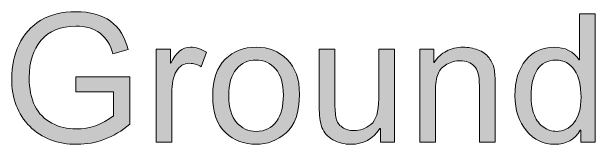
# Model space of a CAD drawing. Header units: inches. Extents: x -20 to 181, y -159 to -38.
# Drawn here: x 131.71 to 140.93, y -71.55 to -69.46 of the extents above; entities that cross this region are included whole.
import ezdxf

# ---------------------------------------------------------------- set-up
doc = ezdxf.new("R2010")
doc.units = ezdxf.units.IN
doc.header["$MEASUREMENT"] = 0
doc.layers.add('TEXT_GERMAN', color=7, linetype='Continuous')

# ---------------------------------------------------------------- blocks, each defined once
blk = doc.blocks.new('block 128')
at = {"layer": 'TEXT_GERMAN', "true_color": 0xffffff}
h = blk.add_hatch(color=7, dxfattribs=at)
h.dxf.hatch_style = 2
edge = h.paths.add_edge_path()
edge.add_spline(control_points=[(133.5784, -71.2325), (133.3238, -71.4439), (133.0455, -71.5495), (132.7433, -71.5495), (132.4336, -71.5495), (132.1842, -71.4551), (131.9944, -71.2663), (131.8045, -71.0775), (131.7098, -70.8265), (131.7098, -70.5132), (131.7098, -70.3222), (131.7487, -70.144), (131.8262, -69.9792), (131.9037, -69.8143), (132.0181, -69.6865), (132.1694, -69.5961), (132.3206, -69.5057), (132.5053, -69.4604), (132.724, -69.4604), (132.9511, -69.4604), (133.133, -69.5101), (133.2704, -69.6099), (133.4079, -69.7096), (133.5002, -69.8591), (133.5481, -70.0584), (133.5481, -70.0584), (133.3083, -70.126), (133.3083, -70.126), (133.2708, -69.9807), (133.2032, -69.8717), (133.1057, -69.7987), (133.0082, -69.7256), (132.8811, -69.6891), (132.724, -69.6891), (132.4805, -69.6891), (132.2968, -69.7635), (132.1728, -69.9124), (132.0488, -70.0612), (131.9868, -70.256), (131.9868, -70.4966), (131.9868, -70.6767), (132.0167, -70.8265), (132.077, -70.9459), (132.1373, -71.0653), (132.2262, -71.1555), (132.3444, -71.2167), (132.4625, -71.2778), (132.5907, -71.3083), (132.7295, -71.3083), (132.9407, -71.3083), (133.1374, -71.2389), (133.3193, -71.1002), (133.3193, -71.1002), (133.3193, -70.7254), (133.3193, -70.7254), (133.3193, -70.7254), (132.724, -70.7254), (132.724, -70.7254), (132.724, -70.7254), (132.724, -70.4842), (132.724, -70.4842), (132.724, -70.4842), (133.5784, -70.4842), (133.5784, -70.4842), (133.5784, -70.4842), (133.5784, -71.2325), (133.5784, -71.2325)], knot_values=[0, 0, 0, 0, 1, 1, 1, 2, 2, 2, 3, 3, 3, 4, 4, 4, 5, 5, 5, 6, 6, 6, 7, 7, 7, 8, 8, 8, 9, 9, 9, 10, 10, 10, 11, 11, 11, 12, 12, 12, 13, 13, 13, 14, 14, 14, 15, 15, 15, 16, 16, 16, 17, 17, 17, 18, 18, 18, 19, 19, 19, 20, 20, 20, 21, 21, 21, 22, 22, 22, 22], degree=3, periodic=1)
h = blk.add_hatch(color=7, dxfattribs=at)
h.dxf.hatch_style = 2
edge = h.paths.add_edge_path()
edge.add_spline(control_points=[(140.9292, -71.515), (140.9292, -71.515), (140.6977, -71.515), (140.6977, -71.515), (140.6977, -71.515), (140.6977, -71.329), (140.6977, -71.329), (140.6977, -71.329), (140.6922, -71.329), (140.6922, -71.329), (140.6033, -71.4759), (140.4686, -71.5495), (140.2884, -71.5495), (140.1093, -71.5495), (139.9598, -71.4785), (139.8399, -71.3366), (139.72, -71.1946), (139.66, -71.0107), (139.66, -70.7847), (139.66, -70.5485), (139.7165, -70.3621), (139.8295, -70.2252), (139.9425, -70.0882), (140.0921, -70.0198), (140.2774, -70.0198), (140.4521, -70.0198), (140.5847, -70.0865), (140.6757, -70.2197), (140.6757, -70.2197), (140.6812, -70.2197), (140.6812, -70.2197), (140.6812, -70.2197), (140.6812, -69.4948), (140.6812, -69.4948), (140.6812, -69.4948), (140.9292, -69.4948), (140.9292, -69.4948), (140.9292, -69.4948), (140.9292, -71.515), (140.9292, -71.515)], knot_values=[0, 0, 0, 0, 1, 1, 1, 2, 2, 2, 3, 3, 3, 4, 4, 4, 5, 5, 5, 6, 6, 6, 7, 7, 7, 8, 8, 8, 9, 9, 9, 10, 10, 10, 11, 11, 11, 12, 12, 12, 13, 13, 13, 13], degree=3, periodic=1)
edge = h.paths.add_edge_path()
edge.add_spline(control_points=[(140.3146, -71.3455), (140.4231, -71.3455), (140.5151, -71.3009), (140.5902, -71.2118), (140.6657, -71.1228), (140.7032, -70.9877), (140.7032, -70.8067), (140.7032, -70.6284), (140.6688, -70.4865), (140.5999, -70.3809), (140.531, -70.2753), (140.4324, -70.2224), (140.3036, -70.2224), (140.1751, -70.2224), (140.0779, -70.2741), (140.0121, -70.3774), (139.9467, -70.4808), (139.9136, -70.6165), (139.9136, -70.7847), (139.9136, -70.9059), (139.9315, -71.0086), (139.9667, -71.0926), (140.0021, -71.1767), (140.0514, -71.2399), (140.1148, -71.2821), (140.1782, -71.3243), (140.245, -71.3455), (140.3146, -71.3455)], knot_values=[0, 0, 0, 0, 1, 1, 1, 2, 2, 2, 3, 3, 3, 4, 4, 4, 5, 5, 5, 6, 6, 6, 7, 7, 7, 8, 8, 8, 9, 9, 9, 9], degree=3, periodic=1)
h = blk.add_hatch(color=7, dxfattribs=at)
h.dxf.hatch_style = 2
edge = h.paths.add_edge_path()
edge.add_spline(control_points=[(134.788, -70.0984), (134.788, -70.0984), (134.7025, -70.3271), (134.7025, -70.3271), (134.6409, -70.2913), (134.5806, -70.2734), (134.522, -70.2734), (134.429, -70.2734), (134.3587, -70.3149), (134.3112, -70.3981), (134.2633, -70.4813), (134.2395, -70.5978), (134.2395, -70.7474), (134.2395, -70.7474), (134.2395, -71.515), (134.2395, -71.515), (134.2395, -71.515), (133.9915, -71.515), (133.9915, -71.515), (133.9915, -71.515), (133.9915, -70.0529), (133.9915, -70.0529), (133.9915, -70.0529), (134.2175, -70.0529), (134.2175, -70.0529), (134.2175, -70.0529), (134.2175, -70.2734), (134.2175, -70.2734), (134.2175, -70.2734), (134.223, -70.2734), (134.223, -70.2734), (134.3019, -70.1044), (134.4052, -70.0198), (134.533, -70.0198), (134.6175, -70.0198), (134.7025, -70.046), (134.788, -70.0984)], knot_values=[0, 0, 0, 0, 1, 1, 1, 2, 2, 2, 3, 3, 3, 4, 4, 4, 5, 5, 5, 6, 6, 6, 7, 7, 7, 8, 8, 8, 9, 9, 9, 10, 10, 10, 11, 11, 11, 12, 12, 12, 12], degree=3, periodic=1)
h = blk.add_hatch(color=7, dxfattribs=at)
h.dxf.hatch_style = 2
edge = h.paths.add_edge_path()
edge.add_spline(control_points=[(135.5697, -70.0198), (135.7674, -70.0198), (135.9311, -70.0841), (136.0609, -70.2128), (136.1912, -70.3414), (136.2559, -70.5242), (136.2559, -70.7612), (136.2559, -71.0487), (136.1857, -71.252), (136.0451, -71.371), (135.9045, -71.49), (135.7461, -71.5495), (135.5697, -71.5495), (135.385, -71.5495), (135.2248, -71.4883), (135.0887, -71.3662), (134.953, -71.2441), (134.8848, -71.0501), (134.8848, -70.7847), (134.8848, -70.5275), (134.9506, -70.3356), (135.0818, -70.2093), (135.2135, -70.0831), (135.3761, -70.0198), (135.5697, -70.0198)], knot_values=[0, 0, 0, 0, 1, 1, 1, 2, 2, 2, 3, 3, 3, 4, 4, 4, 5, 5, 5, 6, 6, 6, 7, 7, 7, 8, 8, 8, 8], degree=3, periodic=1)
edge = h.paths.add_edge_path()
edge.add_spline(control_points=[(135.5697, -71.3455), (135.7113, -71.3455), (135.8188, -71.2932), (135.8921, -71.1884), (135.9659, -71.0837), (136.0024, -70.9459), (136.0024, -70.775), (136.0024, -70.5922), (135.961, -70.4544), (135.8777, -70.3616), (135.7946, -70.2688), (135.692, -70.2224), (135.5697, -70.2224), (135.4439, -70.2224), (135.3406, -70.2694), (135.2596, -70.3637), (135.179, -70.4579), (135.1383, -70.5981), (135.1383, -70.7847), (135.1383, -70.9702), (135.1797, -71.11), (135.2617, -71.2043), (135.344, -71.2985), (135.4467, -71.3455), (135.5697, -71.3455)], knot_values=[0, 0, 0, 0, 1, 1, 1, 2, 2, 2, 3, 3, 3, 4, 4, 4, 5, 5, 5, 6, 6, 6, 7, 7, 7, 8, 8, 8, 8], degree=3, periodic=1)
h = blk.add_hatch(color=7, dxfattribs=at)
h.dxf.hatch_style = 2
edge = h.paths.add_edge_path()
edge.add_spline(control_points=[(137.7556, -71.515), (137.7556, -71.515), (137.5337, -71.515), (137.5337, -71.515), (137.5337, -71.515), (137.5337, -71.3), (137.5337, -71.3), (137.5337, -71.3), (137.5268, -71.3), (137.5268, -71.3), (137.4145, -71.4663), (137.2616, -71.5495), (137.0679, -71.5495), (136.966, -71.5495), (136.8716, -71.5259), (136.7848, -71.4785), (136.6979, -71.4311), (136.6401, -71.366), (136.6111, -71.2828), (136.5822, -71.1996), (136.5677, -71.092), (136.5677, -70.9597), (136.5677, -70.9597), (136.5677, -70.0529), (136.5677, -70.0529), (136.5677, -70.0529), (136.8158, -70.0529), (136.8158, -70.0529), (136.8158, -70.0529), (136.8158, -70.8632), (136.8158, -70.8632), (136.8158, -70.9927), (136.822, -71.0856), (136.8344, -71.1416), (136.8468, -71.1975), (136.8792, -71.2437), (136.9315, -71.2801), (136.9839, -71.3164), (137.0462, -71.3345), (137.1189, -71.3345), (137.2126, -71.3345), (137.3008, -71.3021), (137.3835, -71.2373), (137.4662, -71.1726), (137.5075, -71.0382), (137.5075, -70.8343), (137.5075, -70.8343), (137.5075, -70.0529), (137.5075, -70.0529), (137.5075, -70.0529), (137.7556, -70.0529), (137.7556, -70.0529), (137.7556, -70.0529), (137.7556, -71.515), (137.7556, -71.515)], knot_values=[0, 0, 0, 0, 1, 1, 1, 2, 2, 2, 3, 3, 3, 4, 4, 4, 5, 5, 5, 6, 6, 6, 7, 7, 7, 8, 8, 8, 9, 9, 9, 10, 10, 10, 11, 11, 11, 12, 12, 12, 13, 13, 13, 14, 14, 14, 15, 15, 15, 16, 16, 16, 17, 17, 17, 18, 18, 18, 18], degree=3, periodic=1)
h = blk.add_hatch(color=7, dxfattribs=at)
h.dxf.hatch_style = 2
edge = h.paths.add_edge_path()
edge.add_spline(control_points=[(139.3472, -71.515), (139.3472, -71.515), (139.0978, -71.515), (139.0978, -71.515), (139.0978, -71.515), (139.0978, -70.6262), (139.0978, -70.6262), (139.0978, -70.4765), (139.0709, -70.3735), (139.0172, -70.3175), (138.9634, -70.2615), (138.889, -70.2334), (138.7933, -70.2334), (138.7199, -70.2334), (138.6503, -70.2514), (138.5845, -70.2872), (138.519, -70.323), (138.4722, -70.3735), (138.4446, -70.4388), (138.417, -70.5041), (138.4033, -70.5964), (138.4033, -70.7158), (138.4033, -70.7158), (138.4033, -71.515), (138.4033, -71.515), (138.4033, -71.515), (138.1552, -71.515), (138.1552, -71.515), (138.1552, -71.515), (138.1552, -70.0529), (138.1552, -70.0529), (138.1552, -70.0529), (138.3785, -70.0529), (138.3785, -70.0529), (138.3785, -70.0529), (138.3785, -70.2596), (138.3785, -70.2596), (138.3785, -70.2596), (138.384, -70.2596), (138.384, -70.2596), (138.4363, -70.1797), (138.5011, -70.1198), (138.5776, -70.0798), (138.6544, -70.0398), (138.7433, -70.0198), (138.8442, -70.0198), (138.9214, -70.0198), (138.9979, -70.0336), (139.073, -70.0612), (139.1484, -70.0887), (139.2074, -70.1301), (139.2501, -70.1852), (139.2928, -70.2403), (139.3197, -70.2991), (139.3307, -70.3616), (139.3417, -70.4241), (139.3472, -70.5085), (139.3472, -70.6152), (139.3472, -70.6152), (139.3472, -71.515), (139.3472, -71.515)], knot_values=[0, 0, 0, 0, 1, 1, 1, 2, 2, 2, 3, 3, 3, 4, 4, 4, 5, 5, 5, 6, 6, 6, 7, 7, 7, 8, 8, 8, 9, 9, 9, 10, 10, 10, 11, 11, 11, 12, 12, 12, 13, 13, 13, 14, 14, 14, 15, 15, 15, 16, 16, 16, 17, 17, 17, 18, 18, 18, 19, 19, 19, 20, 20, 20, 20], degree=3, periodic=1)
at = {"layer": 'TEXT_GERMAN', "lineweight": 0}
for points, knots in [([(133.5784, -71.2325), (133.3238, -71.4439), (133.0455, -71.5495), (132.7433, -71.5495), (132.4336, -71.5495), (132.1842, -71.4551), (131.9944, -71.2663), (131.8045, -71.0775), (131.7098, -70.8265), (131.7098, -70.5132), (131.7098, -70.3222), (131.7487, -70.144), (131.8262, -69.9792), (131.9037, -69.8143), (132.0181, -69.6865), (132.1694, -69.5961), (132.3206, -69.5057), (132.5053, -69.4604), (132.724, -69.4604), (132.9511, -69.4604), (133.133, -69.5101), (133.2704, -69.6099), (133.4079, -69.7096), (133.5002, -69.8591), (133.5481, -70.0584), (133.5481, -70.0584), (133.3083, -70.126), (133.3083, -70.126), (133.2708, -69.9807), (133.2032, -69.8717), (133.1057, -69.7987), (133.0082, -69.7256), (132.8811, -69.6891), (132.724, -69.6891), (132.4805, -69.6891), (132.2968, -69.7635), (132.1728, -69.9124), (132.0488, -70.0612), (131.9868, -70.256), (131.9868, -70.4966), (131.9868, -70.6767), (132.0167, -70.8265), (132.077, -70.9459), (132.1373, -71.0653), (132.2262, -71.1555), (132.3444, -71.2167), (132.4625, -71.2778), (132.5907, -71.3083), (132.7295, -71.3083), (132.9407, -71.3083), (133.1374, -71.2389), (133.3193, -71.1002), (133.3193, -71.1002), (133.3193, -70.7254), (133.3193, -70.7254), (133.3193, -70.7254), (132.724, -70.7254), (132.724, -70.7254), (132.724, -70.7254), (132.724, -70.4842), (132.724, -70.4842), (132.724, -70.4842), (133.5784, -70.4842), (133.5784, -70.4842), (133.5784, -70.4842), (133.5784, -71.2325), (133.5784, -71.2325)], [0, 0, 0, 0, 1, 1, 1, 2, 2, 2, 3, 3, 3, 4, 4, 4, 5, 5, 5, 6, 6, 6, 7, 7, 7, 8, 8, 8, 9, 9, 9, 10, 10, 10, 11, 11, 11, 12, 12, 12, 13, 13, 13, 14, 14, 14, 15, 15, 15, 16, 16, 16, 17, 17, 17, 18, 18, 18, 19, 19, 19, 20, 20, 20, 21, 21, 21, 22, 22, 22, 22]), ([(140.9292, -71.515), (140.9292, -71.515), (140.6977, -71.515), (140.6977, -71.515), (140.6977, -71.515), (140.6977, -71.329), (140.6977, -71.329), (140.6977, -71.329), (140.6922, -71.329), (140.6922, -71.329), (140.6033, -71.4759), (140.4686, -71.5495), (140.2884, -71.5495), (140.1093, -71.5495), (139.9598, -71.4785), (139.8399, -71.3366), (139.72, -71.1946), (139.66, -71.0107), (139.66, -70.7847), (139.66, -70.5485), (139.7165, -70.3621), (139.8295, -70.2252), (139.9425, -70.0882), (140.0921, -70.0198), (140.2774, -70.0198), (140.4521, -70.0198), (140.5847, -70.0865), (140.6757, -70.2197), (140.6757, -70.2197), (140.6812, -70.2197), (140.6812, -70.2197), (140.6812, -70.2197), (140.6812, -69.4948), (140.6812, -69.4948), (140.6812, -69.4948), (140.9292, -69.4948), (140.9292, -69.4948), (140.9292, -69.4948), (140.9292, -71.515), (140.9292, -71.515)], [0, 0, 0, 0, 1, 1, 1, 2, 2, 2, 3, 3, 3, 4, 4, 4, 5, 5, 5, 6, 6, 6, 7, 7, 7, 8, 8, 8, 9, 9, 9, 10, 10, 10, 11, 11, 11, 12, 12, 12, 13, 13, 13, 13]), ([(134.788, -70.0984), (134.788, -70.0984), (134.7025, -70.3271), (134.7025, -70.3271), (134.6409, -70.2913), (134.5806, -70.2734), (134.522, -70.2734), (134.429, -70.2734), (134.3587, -70.3149), (134.3112, -70.3981), (134.2633, -70.4813), (134.2395, -70.5978), (134.2395, -70.7474), (134.2395, -70.7474), (134.2395, -71.515), (134.2395, -71.515), (134.2395, -71.515), (133.9915, -71.515), (133.9915, -71.515), (133.9915, -71.515), (133.9915, -70.0529), (133.9915, -70.0529), (133.9915, -70.0529), (134.2175, -70.0529), (134.2175, -70.0529), (134.2175, -70.0529), (134.2175, -70.2734), (134.2175, -70.2734), (134.2175, -70.2734), (134.223, -70.2734), (134.223, -70.2734), (134.3019, -70.1044), (134.4052, -70.0198), (134.533, -70.0198), (134.6175, -70.0198), (134.7025, -70.046), (134.788, -70.0984)], [0, 0, 0, 0, 1, 1, 1, 2, 2, 2, 3, 3, 3, 4, 4, 4, 5, 5, 5, 6, 6, 6, 7, 7, 7, 8, 8, 8, 9, 9, 9, 10, 10, 10, 11, 11, 11, 12, 12, 12, 12]), ([(135.5697, -70.0198), (135.7674, -70.0198), (135.9311, -70.0841), (136.0609, -70.2128), (136.1912, -70.3414), (136.2559, -70.5242), (136.2559, -70.7612), (136.2559, -71.0487), (136.1857, -71.252), (136.0451, -71.371), (135.9045, -71.49), (135.7461, -71.5495), (135.5697, -71.5495), (135.385, -71.5495), (135.2248, -71.4883), (135.0887, -71.3662), (134.953, -71.2441), (134.8848, -71.0501), (134.8848, -70.7847), (134.8848, -70.5275), (134.9506, -70.3356), (135.0818, -70.2093), (135.2135, -70.0831), (135.3761, -70.0198), (135.5697, -70.0198)], [0, 0, 0, 0, 1, 1, 1, 2, 2, 2, 3, 3, 3, 4, 4, 4, 5, 5, 5, 6, 6, 6, 7, 7, 7, 8, 8, 8, 8]), ([(137.7556, -71.515), (137.7556, -71.515), (137.5337, -71.515), (137.5337, -71.515), (137.5337, -71.515), (137.5337, -71.3), (137.5337, -71.3), (137.5337, -71.3), (137.5268, -71.3), (137.5268, -71.3), (137.4145, -71.4663), (137.2616, -71.5495), (137.0679, -71.5495), (136.966, -71.5495), (136.8716, -71.5259), (136.7848, -71.4785), (136.6979, -71.4311), (136.6401, -71.366), (136.6111, -71.2828), (136.5822, -71.1996), (136.5677, -71.092), (136.5677, -70.9597), (136.5677, -70.9597), (136.5677, -70.0529), (136.5677, -70.0529), (136.5677, -70.0529), (136.8158, -70.0529), (136.8158, -70.0529), (136.8158, -70.0529), (136.8158, -70.8632), (136.8158, -70.8632), (136.8158, -70.9927), (136.822, -71.0856), (136.8344, -71.1416), (136.8468, -71.1975), (136.8792, -71.2437), (136.9315, -71.2801), (136.9839, -71.3164), (137.0462, -71.3345), (137.1189, -71.3345), (137.2126, -71.3345), (137.3008, -71.3021), (137.3835, -71.2373), (137.4662, -71.1726), (137.5075, -71.0382), (137.5075, -70.8343), (137.5075, -70.8343), (137.5075, -70.0529), (137.5075, -70.0529), (137.5075, -70.0529), (137.7556, -70.0529), (137.7556, -70.0529), (137.7556, -70.0529), (137.7556, -71.515), (137.7556, -71.515)], [0, 0, 0, 0, 1, 1, 1, 2, 2, 2, 3, 3, 3, 4, 4, 4, 5, 5, 5, 6, 6, 6, 7, 7, 7, 8, 8, 8, 9, 9, 9, 10, 10, 10, 11, 11, 11, 12, 12, 12, 13, 13, 13, 14, 14, 14, 15, 15, 15, 16, 16, 16, 17, 17, 17, 18, 18, 18, 18]), ([(139.3472, -71.515), (139.3472, -71.515), (139.0978, -71.515), (139.0978, -71.515), (139.0978, -71.515), (139.0978, -70.6262), (139.0978, -70.6262), (139.0978, -70.4765), (139.0709, -70.3735), (139.0172, -70.3175), (138.9634, -70.2615), (138.889, -70.2334), (138.7933, -70.2334), (138.7199, -70.2334), (138.6503, -70.2514), (138.5845, -70.2872), (138.519, -70.323), (138.4722, -70.3735), (138.4446, -70.4388), (138.417, -70.5041), (138.4033, -70.5964), (138.4033, -70.7158), (138.4033, -70.7158), (138.4033, -71.515), (138.4033, -71.515), (138.4033, -71.515), (138.1552, -71.515), (138.1552, -71.515), (138.1552, -71.515), (138.1552, -70.0529), (138.1552, -70.0529), (138.1552, -70.0529), (138.3785, -70.0529), (138.3785, -70.0529), (138.3785, -70.0529), (138.3785, -70.2596), (138.3785, -70.2596), (138.3785, -70.2596), (138.384, -70.2596), (138.384, -70.2596), (138.4363, -70.1797), (138.5011, -70.1198), (138.5776, -70.0798), (138.6544, -70.0398), (138.7433, -70.0198), (138.8442, -70.0198), (138.9214, -70.0198), (138.9979, -70.0336), (139.073, -70.0612), (139.1484, -70.0887), (139.2074, -70.1301), (139.2501, -70.1852), (139.2928, -70.2403), (139.3197, -70.2991), (139.3307, -70.3616), (139.3417, -70.4241), (139.3472, -70.5085), (139.3472, -70.6152), (139.3472, -70.6152), (139.3472, -71.515), (139.3472, -71.515)], [0, 0, 0, 0, 1, 1, 1, 2, 2, 2, 3, 3, 3, 4, 4, 4, 5, 5, 5, 6, 6, 6, 7, 7, 7, 8, 8, 8, 9, 9, 9, 10, 10, 10, 11, 11, 11, 12, 12, 12, 13, 13, 13, 14, 14, 14, 15, 15, 15, 16, 16, 16, 17, 17, 17, 18, 18, 18, 19, 19, 19, 20, 20, 20, 20]), ([(135.5697, -71.3455), (135.7113, -71.3455), (135.8188, -71.2932), (135.8921, -71.1884), (135.9659, -71.0837), (136.0024, -70.9459), (136.0024, -70.775), (136.0024, -70.5922), (135.961, -70.4544), (135.8777, -70.3616), (135.7946, -70.2688), (135.692, -70.2224), (135.5697, -70.2224), (135.4439, -70.2224), (135.3406, -70.2694), (135.2596, -70.3637), (135.179, -70.4579), (135.1383, -70.5981), (135.1383, -70.7847), (135.1383, -70.9702), (135.1797, -71.11), (135.2617, -71.2043), (135.344, -71.2985), (135.4467, -71.3455), (135.5697, -71.3455)], [0, 0, 0, 0, 1, 1, 1, 2, 2, 2, 3, 3, 3, 4, 4, 4, 5, 5, 5, 6, 6, 6, 7, 7, 7, 8, 8, 8, 8]), ([(140.3146, -71.3455), (140.4231, -71.3455), (140.5151, -71.3009), (140.5902, -71.2118), (140.6657, -71.1228), (140.7032, -70.9877), (140.7032, -70.8067), (140.7032, -70.6284), (140.6688, -70.4865), (140.5999, -70.3809), (140.531, -70.2753), (140.4324, -70.2224), (140.3036, -70.2224), (140.1751, -70.2224), (140.0779, -70.2741), (140.0121, -70.3774), (139.9467, -70.4808), (139.9136, -70.6165), (139.9136, -70.7847), (139.9136, -70.9059), (139.9315, -71.0086), (139.9667, -71.0926), (140.0021, -71.1767), (140.0514, -71.2399), (140.1148, -71.2821), (140.1782, -71.3243), (140.245, -71.3455), (140.3146, -71.3455)], [0, 0, 0, 0, 1, 1, 1, 2, 2, 2, 3, 3, 3, 4, 4, 4, 5, 5, 5, 6, 6, 6, 7, 7, 7, 8, 8, 8, 9, 9, 9, 9])]:
    blk.add_open_spline(points, degree=3, knots=knots, dxfattribs=at)

msp = doc.modelspace()

# ---------------------------------------------------------------- block references
at = {"layer": 'TEXT_GERMAN'}
msp.add_blockref('block 128', (0, 0), dxfattribs=at)

doc.saveas('drawing.dxf')
